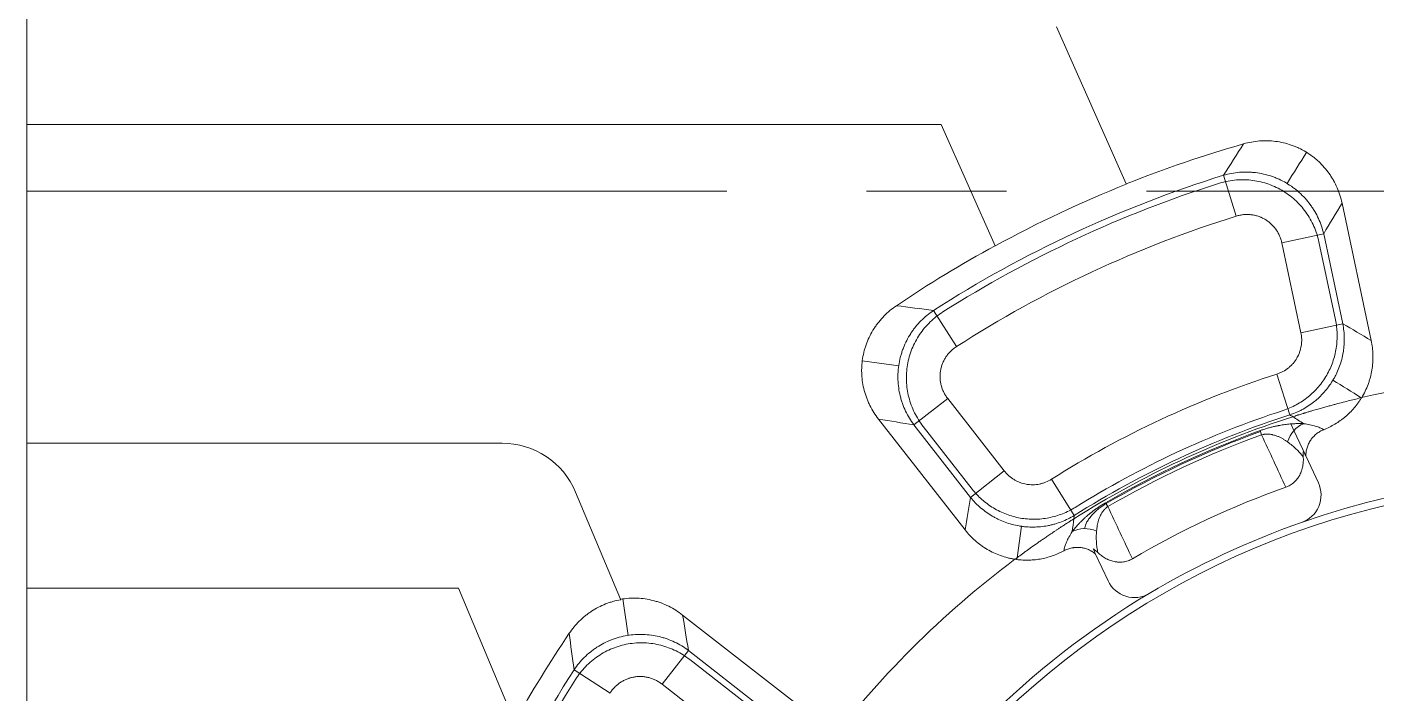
# Model space of a CAD drawing. Header units: millimetres. Extents: x 2234 to 3061, y 2092 to 2676.
# Drawn here: x 2431.7 to 2524.7, y 2358.4 to 2404.3 of the extents above; entities that cross this region are included whole.
import ezdxf

# ---------------------------------------------------------------- set-up
doc = ezdxf.new("R2010")
doc.units = ezdxf.units.MM
doc.linetypes.add('CENTER', pattern=[50.8, 31.75, -6.35, 6.35, -6.35])
for name, color, linetype, true_color in [('1', 7, 'Continuous', 0xffffff), ('20', 7, 'Continuous', 0xffffff), ('21', 7, 'Continuous', 0xffffff)]:
    doc.layers.add(name, color=color, linetype=linetype, true_color=true_color)

msp = doc.modelspace()

# ---------------------------------------------------------------- linework, layer by layer
at = {"layer": '1', "color": 1, "linetype": 'CENTER', "lineweight": 18, "ltscale": 1.52}
msp.add_line((2431.695, 2393.007), (2841.695, 2393.007), dxfattribs=at)
at = {"layer": '20', "color": 7, "linetype": 'Continuous', "lineweight": 18}
for p, q in [((2431.695, 2397.6), (2431.695, 2407.6)), ((2502.701, 2404.334), (2507.513, 2393.505)), ((2494.75, 2397.6), (2431.695, 2397.6)), ((2431.695, 2397.6), (2431.695, 2375.623)), ((2498.463, 2389.246), (2494.75, 2397.6)), ((2514.224, 2394.107), (2515.102, 2391.286)), ((2522.396, 2392.191), (2524.411, 2382.709)), ((2521.132, 2390.062), (2518.242, 2389.447)), ((2519.56, 2383.247), (2518.242, 2389.447)), ((2520.801, 2389.515), (2521.943, 2384.143)), ((2521.132, 2390.062), (2522.45, 2383.861)), ((2494.214, 2384.776), (2495.811, 2382.29)), ((2522.45, 2383.861), (2519.56, 2383.247)), ((2489.307, 2381.306), (2491.82, 2380.963)), ((2517.903, 2380.39), (2518.805, 2377.577)), ((2495.201, 2378.703), (2492.873, 2376.884)), ((2495.201, 2378.703), (2499.104, 2373.708)), ((2496.397, 2369.646), (2490.429, 2377.285)), ((2496.775, 2371.889), (2492.873, 2376.884)), ((2496.888, 2372.455), (2493.504, 2376.786)), ((2431.695, 2365.623), (2431.695, 2375.623)), ((2431.695, 2375.623), (2464.461, 2375.623)), ((2499.104, 2373.708), (2496.775, 2371.889)), ((2502.357, 2373.141), (2503.933, 2370.642)), ((2469.534, 2372.25), (2472.634, 2364.855)), ((2499.983, 2367.722), (2500.285, 2369.892)), ((2461.469, 2365.623), (2431.695, 2365.623)), ((2431.695, 2365.623), (2431.695, 2276.09)), ((2465.329, 2356.415), (2461.469, 2365.623)), ((2476.918, 2363.773), (2484.556, 2357.805)), ((2477.318, 2361.33), (2475.499, 2359.002)), ((2477.318, 2361.33), (2482.314, 2357.427)), ((2477.416, 2360.698), (2481.747, 2357.315)), ((2469.426, 2359.988), (2471.912, 2358.392)), ((2480.495, 2355.099), (2475.499, 2359.002))]:
    msp.add_line(p, q, dxfattribs=at)
for centre, radius, start, end in [((2538.695, 2315.507), 84, 105.9523, 111.79054), ((2538.695, 2315.507), 82.321, 107.29364, 122.70636), ((2538.695, 2315.507), 81.884, 107.64444, 122.35842), ((2538.695, 2315.507), 83.982, 111.79008, 118.61808), ((2538.695, 2315.507), 79.367, 107.29364, 122.70636), ((2538.695, 2315.507), 84, 118.6171, 124.0477), ((2538.695, 2315.507), 68.133, 107.76831, 122.23169), ((2538.695, 2315.507), 65, 10.77582, 103.29126), ((2538.695, 2315.507), 65, 107.63679, 122.36321), ((2538.695, 2315.507), 65.179, 107.76831, 122.23169), ((2538.695, 2315.507), 65.616, 108.07409, 121.92265), ((2464.461, 2370.123), 5.5, 22.74483, 90), ((2538.695, 2315.507), 65, 126.70874, 143.29126), ((2538.695, 2315.507), 83.982, 145.96608, 150.86635), ((2538.695, 2315.507), 82.321, 147.29364, 162.70636), ((2538.695, 2315.507), 81.884, 147.64158, 162.35556)]:
    msp.add_arc(centre, radius, start, end, dxfattribs=at)
for points in [[(2514.224, 2394.107), (2514.685, 2394.836), (2515.146, 2395.558), (2515.609, 2396.272)], [(2518.607, 2393.537), (2519.055, 2394.26), (2519.504, 2394.976), (2519.955, 2395.686)], [(2507.52, 2393.489), (2507.518, 2393.494), (2507.516, 2393.5), (2507.513, 2393.505)], [(2522.396, 2392.191), (2521.973, 2391.488), (2521.552, 2390.778), (2521.132, 2390.062)], [(2498.463, 2389.246), (2498.466, 2389.24), (2498.468, 2389.235), (2498.47, 2389.23)], [(2491.665, 2385.107), (2492.51, 2385.002), (2493.359, 2384.892), (2494.214, 2384.776)], [(2522.45, 2383.861), (2523.103, 2383.482), (2523.756, 2383.099), (2524.411, 2382.709)], [(2521.774, 2379.972), (2522.421, 2379.573), (2523.068, 2379.169), (2523.717, 2378.758)], [(2519.001, 2377.452), (2518.936, 2377.494), (2518.87, 2377.535), (2518.805, 2377.577)], [(2492.873, 2376.884), (2492.054, 2377.023), (2491.24, 2377.157), (2490.429, 2377.285)], [(2496.397, 2369.646), (2496.52, 2370.398), (2496.646, 2371.146), (2496.775, 2371.889)], [(2503.902, 2370.411), (2503.912, 2370.488), (2503.922, 2370.565), (2503.933, 2370.642)], [(2472.634, 2364.855), (2472.637, 2364.847), (2472.641, 2364.839), (2472.644, 2364.831)], [(2473.15, 2362.369), (2473.029, 2363.211), (2472.913, 2364.048), (2472.802, 2364.882)], [(2476.918, 2363.773), (2477.046, 2362.963), (2477.179, 2362.148), (2477.318, 2361.33)], [(2469.426, 2359.988), (2469.311, 2360.834), (2469.202, 2361.675), (2469.099, 2362.511)]]:
    msp.add_open_spline(points, degree=3, dxfattribs=at)
for points, knots in [([(2522.396, 2392.191), (2522.357, 2392.374), (2522.309, 2392.553), (2522.197, 2392.905), (2522.132, 2393.078), (2521.985, 2393.416), (2521.903, 2393.582), (2521.789, 2393.785), (2521.766, 2393.825), (2521.718, 2393.906), (2521.693, 2393.946), (2521.619, 2394.064), (2521.567, 2394.141), (2521.407, 2394.368), (2521.179, 2394.659), (2520.923, 2394.924), (2520.72, 2395.114), (2520.65, 2395.175), (2520.543, 2395.265), (2520.507, 2395.295), (2520.434, 2395.353), (2520.397, 2395.382), (2520.211, 2395.522), (2519.904, 2395.729), (2519.579, 2395.902), (2519.328, 2396.02), (2519.243, 2396.057), (2519.114, 2396.109), (2519.07, 2396.126), (2518.983, 2396.159), (2518.939, 2396.175), (2518.718, 2396.251), (2518.54, 2396.303), (2518.18, 2396.387), (2517.817, 2396.452), (2517.448, 2396.48), (2517.214, 2396.486), (2517.168, 2396.486), (2517.074, 2396.486), (2516.934, 2396.484), (2516.795, 2396.477), (2516.518, 2396.455), (2516.151, 2396.408), (2515.789, 2396.324), (2515.609, 2396.272)], [0, 0, 0, 0, 0.0625, 0.0625, 0.125, 0.125, 0.1875, 0.1875, 0.203125, 0.203125, 0.21875, 0.21875, 0.25, 0.25, 0.3125, 0.375, 0.375, 0.40625, 0.40625, 0.421875, 0.421875, 0.4375, 0.4375, 0.5, 0.5625, 0.5625, 0.59375, 0.59375, 0.609375, 0.609375, 0.625, 0.625, 0.6875, 0.6875, 0.75, 0.8125, 0.8125, 0.828125, 0.828125, 0.84375, 0.875, 0.875, 0.9375, 1, 1, 1, 1]), ([(2514.224, 2394.107), (2514.404, 2394.16), (2514.585, 2394.203), (2514.951, 2394.27), (2515.135, 2394.294), (2515.505, 2394.324), (2515.691, 2394.33), (2515.925, 2394.325), (2515.972, 2394.324), (2516.066, 2394.319), (2516.113, 2394.316), (2516.254, 2394.306), (2516.347, 2394.297), (2516.625, 2394.263), (2516.991, 2394.199), (2517.35, 2394.098), (2517.616, 2394.008), (2517.704, 2393.975), (2517.835, 2393.923), (2517.879, 2393.905), (2517.965, 2393.869), (2518.008, 2393.85), (2518.222, 2393.752), (2518.553, 2393.58), (2518.864, 2393.376), (2519.091, 2393.211), (2519.202, 2393.125), (2519.31, 2393.035), (2519.382, 2392.974), (2519.417, 2392.943), (2519.592, 2392.785), (2519.724, 2392.653), (2519.974, 2392.377), (2520.092, 2392.233), (2520.258, 2392.008), (2520.338, 2391.893), (2520.414, 2391.775), (2520.463, 2391.695), (2520.488, 2391.655), (2520.607, 2391.453), (2520.694, 2391.287), (2520.849, 2390.949), (2520.918, 2390.776), (2521.038, 2390.424), (2521.09, 2390.244), (2521.132, 2390.062)], [0, 0, 0, 0, 0.0625, 0.0625, 0.125, 0.125, 0.1875, 0.1875, 0.203125, 0.203125, 0.21875, 0.21875, 0.25, 0.25, 0.3125, 0.375, 0.375, 0.40625, 0.40625, 0.421875, 0.421875, 0.4375, 0.4375, 0.5, 0.5625, 0.5625, 0.59375, 0.609375, 0.609375, 0.625, 0.625, 0.6875, 0.6875, 0.75, 0.75, 0.78125, 0.796875, 0.796875, 0.8125, 0.8125, 0.875, 0.875, 0.9375, 0.9375, 1, 1, 1, 1]), ([(2513.875, 2393.539), (2514.235, 2393.653), (2514.599, 2393.728), (2515.156, 2393.787), (2515.344, 2393.797), (2515.724, 2393.797), (2515.914, 2393.788), (2516.477, 2393.729), (2516.844, 2393.652), (2517.383, 2393.477), (2517.562, 2393.408), (2517.908, 2393.254), (2518.243, 2393.082), (2518.557, 2392.876), (2518.861, 2392.654), (2519.009, 2392.533), (2519.43, 2392.149), (2519.679, 2391.868), (2520.118, 2391.255), (2520.307, 2390.921), (2520.608, 2390.236), (2520.722, 2389.882), (2520.801, 2389.515)], [0, 0, 0, 0, 0.124032, 0.124032, 0.186721, 0.186721, 0.24941, 0.24941, 0.374789, 0.374789, 0.437478, 0.437478, 0.500167, 0.562856, 0.562856, 0.625546, 0.625546, 0.750924, 0.750924, 0.876302, 0.876302, 1, 1, 1, 1]), ([(2518.242, 2389.447), (2518.224, 2389.532), (2518.18, 2389.697), (2518.12, 2389.857), (2518.051, 2390.013), (2518.013, 2390.09), (2517.949, 2390.202), (2517.927, 2390.239), (2517.881, 2390.311), (2517.857, 2390.347), (2517.783, 2390.451), (2517.677, 2390.584), (2517.557, 2390.706), (2517.462, 2390.793), (2517.429, 2390.821), (2517.363, 2390.876), (2517.329, 2390.902), (2517.226, 2390.978), (2517.084, 2391.071), (2516.914, 2391.159), (2516.815, 2391.202), (2516.776, 2391.219), (2516.756, 2391.227), (2516.695, 2391.25), (2516.655, 2391.265), (2516.533, 2391.305), (2516.369, 2391.349), (2516.201, 2391.377), (2516.073, 2391.39), (2516.031, 2391.394), (2515.945, 2391.399), (2515.902, 2391.4), (2515.773, 2391.401), (2515.688, 2391.396), (2515.518, 2391.38), (2515.35, 2391.354), (2515.184, 2391.312), (2515.102, 2391.286)], [0, 0, 0, 0, 0.0625, 0.125, 0.125, 0.1875, 0.1875, 0.21875, 0.21875, 0.25, 0.25, 0.3125, 0.375, 0.375, 0.40625, 0.40625, 0.4375, 0.4375, 0.5, 0.5625, 0.578125, 0.578125, 0.59375, 0.59375, 0.625, 0.625, 0.6875, 0.75, 0.75, 0.78125, 0.78125, 0.8125, 0.8125, 0.875, 0.875, 0.9375, 1, 1, 1, 1]), ([(2491.665, 2385.107), (2491.51, 2385.003), (2491.213, 2384.779), (2490.942, 2384.53), (2490.683, 2384.266), (2490.56, 2384.128), (2490.415, 2383.946), (2490.386, 2383.91), (2490.33, 2383.835), (2490.302, 2383.798), (2490.221, 2383.684), (2490.168, 2383.607), (2490.018, 2383.374), (2489.834, 2383.053), (2489.684, 2382.716), (2489.585, 2382.457), (2489.554, 2382.369), (2489.511, 2382.236), (2489.497, 2382.191), (2489.47, 2382.102), (2489.458, 2382.057), (2489.398, 2381.832), (2489.359, 2381.651), (2489.302, 2381.287), (2489.282, 2381.103), (2489.268, 2380.826), (2489.265, 2380.734), (2489.265, 2380.594), (2489.266, 2380.548), (2489.268, 2380.455), (2489.27, 2380.408), (2489.282, 2380.175), (2489.301, 2379.99), (2489.358, 2379.625), (2489.434, 2379.264), (2489.547, 2378.911), (2489.629, 2378.693), (2489.646, 2378.649), (2489.681, 2378.562), (2489.736, 2378.434), (2489.795, 2378.307), (2489.919, 2378.059), (2490.1, 2377.736), (2490.314, 2377.432), (2490.429, 2377.285)], [0, 0, 0, 0, 0.0625, 0.125, 0.125, 0.1875, 0.1875, 0.203125, 0.203125, 0.21875, 0.21875, 0.25, 0.25, 0.3125, 0.375, 0.375, 0.40625, 0.40625, 0.421875, 0.421875, 0.4375, 0.4375, 0.5, 0.5, 0.5625, 0.5625, 0.59375, 0.59375, 0.609375, 0.609375, 0.625, 0.625, 0.6875, 0.6875, 0.75, 0.8125, 0.8125, 0.828125, 0.828125, 0.84375, 0.875, 0.875, 0.9375, 1, 1, 1, 1]), ([(2492.873, 2376.884), (2492.76, 2377.034), (2492.655, 2377.189), (2492.463, 2377.507), (2492.376, 2377.67), (2492.217, 2378.006), (2492.145, 2378.178), (2492.067, 2378.399), (2492.052, 2378.443), (2492.023, 2378.533), (2492.009, 2378.578), (2491.969, 2378.713), (2491.944, 2378.803), (2491.878, 2379.075), (2491.809, 2379.44), (2491.776, 2379.811), (2491.766, 2380.092), (2491.765, 2380.186), (2491.768, 2380.327), (2491.769, 2380.374), (2491.773, 2380.468), (2491.775, 2380.515), (2491.791, 2380.749), (2491.835, 2381.12), (2491.915, 2381.483), (2491.99, 2381.753), (2492.031, 2381.888), (2492.077, 2382.021), (2492.109, 2382.11), (2492.126, 2382.154), (2492.211, 2382.373), (2492.288, 2382.543), (2492.458, 2382.875), (2492.551, 2383.036), (2492.703, 2383.27), (2492.782, 2383.386), (2492.865, 2383.499), (2492.922, 2383.573), (2492.951, 2383.61), (2493.099, 2383.794), (2493.223, 2383.933), (2493.485, 2384.198), (2493.622, 2384.324), (2493.908, 2384.561), (2494.058, 2384.672), (2494.214, 2384.776)], [0, 0, 0, 0, 0.0625, 0.0625, 0.125, 0.125, 0.1875, 0.1875, 0.203125, 0.203125, 0.21875, 0.21875, 0.25, 0.25, 0.3125, 0.375, 0.375, 0.40625, 0.40625, 0.421875, 0.421875, 0.4375, 0.4375, 0.5, 0.5625, 0.5625, 0.59375, 0.609375, 0.609375, 0.625, 0.625, 0.6875, 0.6875, 0.75, 0.75, 0.78125, 0.796875, 0.796875, 0.8125, 0.8125, 0.875, 0.875, 0.9375, 0.9375, 1, 1, 1, 1]), ([(2493.504, 2376.786), (2493.274, 2377.083), (2493.076, 2377.398), (2492.828, 2377.898), (2492.753, 2378.071), (2492.621, 2378.427), (2492.564, 2378.609), (2492.423, 2379.157), (2492.368, 2379.528), (2492.344, 2380.095), (2492.347, 2380.286), (2492.371, 2380.664), (2492.416, 2381.037), (2492.499, 2381.404), (2492.603, 2381.766), (2492.664, 2381.947), (2492.878, 2382.475), (2493.055, 2382.806), (2493.477, 2383.431), (2493.724, 2383.725), (2494.262, 2384.244), (2494.553, 2384.474), (2494.87, 2384.676)], [0, 0, 0, 0, 0.123751, 0.123751, 0.186468, 0.186468, 0.249186, 0.249186, 0.374621, 0.374621, 0.437339, 0.437339, 0.500056, 0.562774, 0.562774, 0.625491, 0.625491, 0.750926, 0.750926, 0.876361, 0.876361, 1, 1, 1, 1]), ([(2521.943, 2384.143), (2522.011, 2383.821), (2522.049, 2383.497), (2522.068, 2382.844), (2522.048, 2382.511), (2521.947, 2381.854), (2521.867, 2381.535), (2521.649, 2380.913), (2521.51, 2380.608), (2521.179, 2380.034), (2520.989, 2379.766), (2520.56, 2379.264), (2520.319, 2379.03), (2519.805, 2378.615), (2519.531, 2378.433), (2518.954, 2378.119), (2518.65, 2377.988), (2518.338, 2377.885)], [0, 0, 0, 0, 0.123861, 0.123861, 0.249292, 0.249292, 0.374722, 0.374722, 0.500153, 0.500153, 0.625583, 0.625583, 0.751014, 0.751014, 0.876445, 0.876445, 1, 1, 1, 1]), ([(2522.45, 2383.861), (2522.482, 2383.698), (2522.507, 2383.534), (2522.541, 2383.207), (2522.561, 2382.879), (2522.551, 2382.55), (2522.532, 2382.303), (2522.524, 2382.22), (2522.509, 2382.097), (2522.504, 2382.055), (2522.492, 2381.973), (2522.486, 2381.932), (2522.451, 2381.727), (2522.382, 2381.404), (2522.236, 2380.933), (2522.111, 2380.627), (2522.024, 2380.439), (2522.006, 2380.401), (2521.969, 2380.327), (2521.95, 2380.289), (2521.892, 2380.179), (2521.852, 2380.106), (2521.728, 2379.891), (2521.55, 2379.613), (2521.348, 2379.353), (2521.134, 2379.102), (2521.021, 2378.981), (2520.872, 2378.835), (2520.842, 2378.806), (2520.782, 2378.749), (2520.69, 2378.665), (2520.596, 2378.584), (2520.404, 2378.428), (2520.14, 2378.231), (2519.86, 2378.058), (2519.643, 2377.938), (2519.57, 2377.9), (2519.458, 2377.844), (2519.42, 2377.826), (2519.345, 2377.791), (2519.307, 2377.774), (2519.117, 2377.69), (2518.962, 2377.63), (2518.805, 2377.577)], [0, 0, 0, 0, 0.0625, 0.0625, 0.125, 0.1875, 0.1875, 0.21875, 0.21875, 0.234375, 0.234375, 0.25, 0.25, 0.3125, 0.375, 0.4375, 0.4375, 0.453125, 0.453125, 0.46875, 0.46875, 0.5, 0.5, 0.5625, 0.625, 0.625, 0.6875, 0.6875, 0.703125, 0.703125, 0.71875, 0.75, 0.75, 0.8125, 0.875, 0.875, 0.90625, 0.90625, 0.921875, 0.921875, 0.9375, 0.9375, 1, 1, 1, 1]), ([(2517.903, 2380.39), (2517.976, 2380.414), (2518.047, 2380.44), (2518.152, 2380.485), (2518.187, 2380.5), (2518.255, 2380.533), (2518.289, 2380.55), (2518.455, 2380.639), (2518.581, 2380.722), (2518.728, 2380.84), (2518.757, 2380.864), (2518.814, 2380.914), (2518.841, 2380.94), (2518.924, 2381.019), (2518.976, 2381.074), (2519.123, 2381.245), (2519.21, 2381.367), (2519.305, 2381.531), (2519.323, 2381.564), (2519.349, 2381.614), (2519.358, 2381.631), (2519.374, 2381.666), (2519.383, 2381.683), (2519.422, 2381.769), (2519.45, 2381.839), (2519.525, 2382.051), (2519.562, 2382.197), (2519.591, 2382.384), (2519.596, 2382.422), (2519.604, 2382.497), (2519.608, 2382.535), (2519.615, 2382.648), (2519.616, 2382.723), (2519.609, 2382.948), (2519.592, 2383.098), (2519.56, 2383.247)], [0, 0, 0, 0, 0.0625, 0.0625, 0.09375, 0.09375, 0.125, 0.125, 0.25, 0.25, 0.28125, 0.28125, 0.3125, 0.3125, 0.375, 0.375, 0.5, 0.5, 0.53125, 0.53125, 0.546875, 0.546875, 0.5625, 0.5625, 0.625, 0.625, 0.75, 0.75, 0.78125, 0.78125, 0.8125, 0.8125, 0.875, 0.875, 1, 1, 1, 1]), ([(2495.811, 2382.29), (2495.738, 2382.244), (2495.599, 2382.144), (2495.471, 2382.031), (2495.349, 2381.912), (2495.291, 2381.849), (2495.208, 2381.75), (2495.182, 2381.716), (2495.13, 2381.647), (2495.106, 2381.612), (2495.035, 2381.506), (2494.947, 2381.36), (2494.876, 2381.205), (2494.828, 2381.085), (2494.813, 2381.045), (2494.785, 2380.963), (2494.773, 2380.922), (2494.738, 2380.799), (2494.701, 2380.633), (2494.679, 2380.443), (2494.673, 2380.335), (2494.672, 2380.292), (2494.671, 2380.271), (2494.671, 2380.206), (2494.672, 2380.163), (2494.677, 2380.035), (2494.694, 2379.866), (2494.728, 2379.699), (2494.76, 2379.575), (2494.772, 2379.534), (2494.797, 2379.452), (2494.811, 2379.411), (2494.857, 2379.29), (2494.925, 2379.134), (2495.049, 2378.911), (2495.148, 2378.771), (2495.201, 2378.703)], [0, 0, 0, 0, 0.0625, 0.125, 0.125, 0.1875, 0.1875, 0.21875, 0.21875, 0.25, 0.25, 0.3125, 0.375, 0.375, 0.40625, 0.40625, 0.4375, 0.4375, 0.5, 0.5625, 0.578125, 0.578125, 0.59375, 0.59375, 0.625, 0.625, 0.6875, 0.75, 0.75, 0.78125, 0.78125, 0.8125, 0.8125, 0.875, 0.9375, 1, 1, 1, 1]), ([(2523.752, 2378.766), (2523.84, 2378.912), (2524.003, 2379.211), (2524.136, 2379.523), (2524.224, 2379.762), (2524.266, 2379.883), (2524.304, 2380.006), (2524.328, 2380.088), (2524.339, 2380.13), (2524.394, 2380.337), (2524.43, 2380.504), (2524.486, 2380.84), (2524.526, 2381.177), (2524.534, 2381.517), (2524.528, 2381.773), (2524.524, 2381.859), (2524.513, 2382.03), (2524.505, 2382.116), (2524.475, 2382.372), (2524.447, 2382.541), (2524.411, 2382.709)], [0, 0, 0, 0, 0.125, 0.25, 0.25, 0.3125, 0.34375, 0.34375, 0.375, 0.375, 0.5, 0.5, 0.625, 0.75, 0.75, 0.8125, 0.8125, 0.875, 0.875, 1, 1, 1, 1]), ([(2519.001, 2377.452), (2519.053, 2377.468), (2519.104, 2377.484), (2519.204, 2377.516), (2519.253, 2377.532), (2519.314, 2377.551), (2519.326, 2377.554), (2519.351, 2377.562), (2519.363, 2377.566), (2519.398, 2377.577), (2519.422, 2377.584), (2519.491, 2377.606), (2519.536, 2377.62), (2519.624, 2377.646), (2519.667, 2377.66), (2519.729, 2377.679), (2519.75, 2377.685), (2519.791, 2377.697), (2519.811, 2377.704), (2519.911, 2377.734), (2519.986, 2377.757), (2520.131, 2377.8), (2520.2, 2377.82), (2520.333, 2377.86), (2520.397, 2377.879), (2520.523, 2377.915), (2520.583, 2377.933), (2520.702, 2377.967), (2520.76, 2377.984), (2520.929, 2378.032), (2521.036, 2378.062), (2521.241, 2378.12), (2521.34, 2378.148), (2521.531, 2378.2), (2521.624, 2378.225), (2521.804, 2378.274), (2521.891, 2378.298), (2522.147, 2378.366), (2522.31, 2378.408), (2522.624, 2378.489), (2522.775, 2378.528), (2523.068, 2378.601), (2523.21, 2378.636), (2523.486, 2378.703), (2523.621, 2378.735), (2523.752, 2378.766)], [0, 0, 0, 0, 0.015625, 0.015625, 0.03125, 0.03125, 0.035156, 0.035156, 0.039062, 0.039062, 0.046875, 0.046875, 0.0625, 0.0625, 0.078125, 0.078125, 0.085937, 0.085937, 0.09375, 0.09375, 0.125, 0.125, 0.15625, 0.15625, 0.1875, 0.1875, 0.21875, 0.21875, 0.25, 0.25, 0.3125, 0.3125, 0.375, 0.375, 0.4375, 0.4375, 0.5, 0.5, 0.625, 0.625, 0.75, 0.75, 0.875, 0.875, 1, 1, 1, 1]), ([(2499.104, 2373.708), (2499.15, 2373.648), (2499.2, 2373.59), (2499.278, 2373.507), (2499.305, 2373.48), (2499.359, 2373.427), (2499.387, 2373.401), (2499.528, 2373.276), (2499.649, 2373.187), (2499.81, 2373.089), (2499.843, 2373.071), (2499.91, 2373.035), (2499.943, 2373.017), (2500.046, 2372.968), (2500.116, 2372.938), (2500.327, 2372.859), (2500.472, 2372.82), (2500.658, 2372.787), (2500.696, 2372.782), (2500.752, 2372.774), (2500.771, 2372.772), (2500.809, 2372.768), (2500.828, 2372.767), (2500.922, 2372.759), (2500.998, 2372.757), (2501.223, 2372.76), (2501.372, 2372.776), (2501.558, 2372.813), (2501.595, 2372.822), (2501.669, 2372.84), (2501.705, 2372.85), (2501.814, 2372.883), (2501.885, 2372.907), (2502.094, 2372.991), (2502.228, 2373.06), (2502.357, 2373.141)], [0, 0, 0, 0, 0.0625, 0.0625, 0.09375, 0.09375, 0.125, 0.125, 0.25, 0.25, 0.28125, 0.28125, 0.3125, 0.3125, 0.375, 0.375, 0.5, 0.5, 0.53125, 0.53125, 0.546875, 0.546875, 0.5625, 0.5625, 0.625, 0.625, 0.75, 0.75, 0.78125, 0.78125, 0.8125, 0.8125, 0.875, 0.875, 1, 1, 1, 1]), ([(2503.933, 2370.642), (2503.791, 2370.555), (2503.646, 2370.476), (2503.35, 2370.33), (2503.049, 2370.198), (2502.737, 2370.094), (2502.499, 2370.026), (2502.419, 2370.005), (2502.297, 2369.976), (2502.257, 2369.967), (2502.175, 2369.949), (2502.135, 2369.941), (2501.931, 2369.902), (2501.604, 2369.856), (2501.111, 2369.829), (2500.781, 2369.841), (2500.574, 2369.858), (2500.533, 2369.862), (2500.45, 2369.871), (2500.408, 2369.876), (2500.284, 2369.892), (2500.202, 2369.904), (2499.958, 2369.947), (2499.636, 2370.018), (2499.322, 2370.117), (2499.012, 2370.231), (2498.859, 2370.295), (2498.671, 2370.384), (2498.633, 2370.402), (2498.559, 2370.439), (2498.448, 2370.496), (2498.34, 2370.557), (2498.127, 2370.683), (2497.851, 2370.862), (2497.592, 2371.066), (2497.404, 2371.228), (2497.343, 2371.283), (2497.252, 2371.369), (2497.223, 2371.397), (2497.163, 2371.456), (2497.134, 2371.486), (2496.99, 2371.635), (2496.88, 2371.759), (2496.775, 2371.889)], [0, 0, 0, 0, 0.0625, 0.0625, 0.125, 0.1875, 0.1875, 0.21875, 0.21875, 0.234375, 0.234375, 0.25, 0.25, 0.3125, 0.375, 0.4375, 0.4375, 0.453125, 0.453125, 0.46875, 0.46875, 0.5, 0.5, 0.5625, 0.625, 0.625, 0.6875, 0.6875, 0.703125, 0.703125, 0.71875, 0.75, 0.75, 0.8125, 0.875, 0.875, 0.90625, 0.90625, 0.921875, 0.921875, 0.9375, 0.9375, 1, 1, 1, 1]), ([(2503.999, 2371.2), (2503.719, 2371.026), (2503.427, 2370.879), (2502.819, 2370.638), (2502.499, 2370.544), (2501.847, 2370.416), (2501.519, 2370.382), (2500.861, 2370.375), (2500.527, 2370.402), (2499.875, 2370.518), (2499.557, 2370.605), (2498.94, 2370.837), (2498.637, 2370.984), (2498.072, 2371.326), (2497.807, 2371.522), (2497.317, 2371.957), (2497.09, 2372.197), (2496.888, 2372.455)], [0, 0, 0, 0, 0.124028, 0.124028, 0.249464, 0.249464, 0.3749, 0.3749, 0.500336, 0.500336, 0.625772, 0.625772, 0.751208, 0.751208, 0.876644, 0.876644, 1, 1, 1, 1]), ([(2499.842, 2367.617), (2499.95, 2367.697), (2500.061, 2367.78), (2500.29, 2367.948), (2500.408, 2368.035), (2500.592, 2368.168), (2500.654, 2368.213), (2500.782, 2368.305), (2500.846, 2368.351), (2501.045, 2368.493), (2501.183, 2368.591), (2501.401, 2368.744), (2501.476, 2368.796), (2501.63, 2368.903), (2501.709, 2368.958), (2501.873, 2369.071), (2501.958, 2369.13), (2502.091, 2369.22), (2502.136, 2369.251), (2502.228, 2369.314), (2502.275, 2369.346), (2502.372, 2369.411), (2502.422, 2369.444), (2502.524, 2369.513), (2502.576, 2369.548), (2502.684, 2369.62), (2502.74, 2369.658), (2502.828, 2369.715), (2502.858, 2369.735), (2502.918, 2369.775), (2502.949, 2369.795), (2503.044, 2369.858), (2503.109, 2369.901), (2503.213, 2369.968), (2503.249, 2369.992), (2503.321, 2370.039), (2503.358, 2370.063), (2503.435, 2370.112), (2503.474, 2370.137), (2503.534, 2370.176), (2503.555, 2370.189), (2503.596, 2370.216), (2503.617, 2370.23), (2503.681, 2370.27), (2503.724, 2370.298), (2503.812, 2370.354), (2503.857, 2370.382), (2503.902, 2370.411)], [0, 0, 0, 0, 0.125, 0.125, 0.25, 0.25, 0.3125, 0.3125, 0.375, 0.375, 0.5, 0.5, 0.5625, 0.5625, 0.625, 0.625, 0.6875, 0.6875, 0.71875, 0.71875, 0.75, 0.75, 0.78125, 0.78125, 0.8125, 0.8125, 0.84375, 0.84375, 0.859375, 0.859375, 0.875, 0.875, 0.90625, 0.90625, 0.921875, 0.921875, 0.9375, 0.9375, 0.953125, 0.953125, 0.960938, 0.960938, 0.96875, 0.96875, 0.984375, 0.984375, 1, 1, 1, 1]), ([(2496.397, 2369.646), (2496.503, 2369.51), (2496.726, 2369.251), (2497.092, 2368.897), (2497.358, 2368.684), (2497.565, 2368.534), (2497.636, 2368.485), (2497.743, 2368.414), (2497.78, 2368.391), (2497.853, 2368.345), (2497.889, 2368.323), (2498.074, 2368.214), (2498.375, 2368.055), (2498.688, 2367.926), (2499.008, 2367.811), (2499.172, 2367.761), (2499.38, 2367.708), (2499.421, 2367.698), (2499.505, 2367.679), (2499.631, 2367.652), (2499.757, 2367.63), (2499.842, 2367.617)], [0, 0, 0, 0, 0.125, 0.25, 0.375, 0.375, 0.4375, 0.4375, 0.46875, 0.46875, 0.5, 0.5, 0.625, 0.75, 0.75, 0.875, 0.875, 0.90625, 0.90625, 0.9375, 1, 1, 1, 1]), ([(2469.099, 2362.511), (2469.201, 2362.662), (2469.419, 2362.953), (2469.663, 2363.22), (2469.919, 2363.474), (2470.054, 2363.595), (2470.231, 2363.738), (2470.266, 2363.767), (2470.339, 2363.822), (2470.375, 2363.85), (2470.486, 2363.931), (2470.561, 2363.983), (2470.788, 2364.132), (2471.1, 2364.315), (2471.428, 2364.466), (2471.681, 2364.566), (2471.766, 2364.598), (2471.895, 2364.642), (2471.939, 2364.656), (2472.026, 2364.683), (2472.07, 2364.696), (2472.289, 2364.759), (2472.466, 2364.799), (2472.644, 2364.831)], [0, 0, 0, 0, 0.125, 0.25, 0.25, 0.375, 0.375, 0.40625, 0.40625, 0.4375, 0.4375, 0.5, 0.5, 0.625, 0.75, 0.75, 0.8125, 0.8125, 0.84375, 0.84375, 0.875, 0.875, 1, 1, 1, 1]), ([(2476.918, 2363.773), (2476.767, 2363.891), (2476.611, 2364), (2476.291, 2364.201), (2476.126, 2364.293), (2475.788, 2364.461), (2475.613, 2364.536), (2475.39, 2364.618), (2475.345, 2364.634), (2475.254, 2364.665), (2475.118, 2364.709), (2474.981, 2364.748), (2474.705, 2364.818), (2474.52, 2364.855), (2474.147, 2364.909), (2473.959, 2364.926), (2473.674, 2364.937), (2473.578, 2364.938), (2473.387, 2364.935), (2473.292, 2364.931), (2473.007, 2364.911), (2472.82, 2364.888), (2472.634, 2364.855)], [0, 0, 0, 0, 0.125, 0.125, 0.25, 0.25, 0.375, 0.375, 0.40625, 0.40625, 0.4375, 0.5, 0.5, 0.625, 0.625, 0.75, 0.75, 0.8125, 0.8125, 0.875, 0.875, 1, 1, 1, 1]), ([(2469.426, 2359.988), (2469.53, 2360.144), (2469.642, 2360.294), (2469.878, 2360.58), (2470.003, 2360.717), (2470.268, 2360.978), (2470.407, 2361.102), (2470.589, 2361.249), (2470.626, 2361.278), (2470.701, 2361.335), (2470.739, 2361.363), (2470.853, 2361.446), (2470.93, 2361.499), (2471.165, 2361.651), (2471.487, 2361.837), (2471.827, 2361.99), (2472.088, 2362.092), (2472.176, 2362.124), (2472.311, 2362.169), (2472.356, 2362.183), (2472.446, 2362.211), (2472.491, 2362.224), (2472.716, 2362.286), (2473.081, 2362.367), (2473.451, 2362.411), (2473.73, 2362.43), (2473.871, 2362.436), (2474.012, 2362.436), (2474.106, 2362.436), (2474.153, 2362.435), (2474.388, 2362.426), (2474.574, 2362.41), (2474.943, 2362.359), (2475.126, 2362.325), (2475.397, 2362.259), (2475.533, 2362.222), (2475.667, 2362.181), (2475.756, 2362.152), (2475.801, 2362.136), (2476.022, 2362.058), (2476.195, 2361.987), (2476.532, 2361.827), (2476.695, 2361.739), (2477.014, 2361.547), (2477.168, 2361.443), (2477.318, 2361.33)], [0, 0, 0, 0, 0.0625, 0.0625, 0.125, 0.125, 0.1875, 0.1875, 0.203125, 0.203125, 0.21875, 0.21875, 0.25, 0.25, 0.3125, 0.375, 0.375, 0.40625, 0.40625, 0.421875, 0.421875, 0.4375, 0.4375, 0.5, 0.5625, 0.5625, 0.59375, 0.609375, 0.609375, 0.625, 0.625, 0.6875, 0.6875, 0.75, 0.75, 0.78125, 0.796875, 0.796875, 0.8125, 0.8125, 0.875, 0.875, 0.9375, 0.9375, 1, 1, 1, 1]), ([(2469.526, 2359.333), (2469.728, 2359.649), (2469.958, 2359.94), (2470.346, 2360.342), (2470.484, 2360.471), (2470.774, 2360.715), (2470.926, 2360.83), (2471.395, 2361.147), (2471.726, 2361.324), (2472.252, 2361.537), (2472.432, 2361.599), (2472.796, 2361.703), (2473.163, 2361.786), (2473.537, 2361.831), (2473.913, 2361.856), (2474.104, 2361.858), (2474.672, 2361.835), (2475.044, 2361.78), (2475.774, 2361.592), (2476.134, 2361.458), (2476.805, 2361.126), (2477.12, 2360.929), (2477.416, 2360.698)], [0, 0, 0, 0, 0.123638, 0.123638, 0.186356, 0.186356, 0.249073, 0.249073, 0.374508, 0.374508, 0.437225, 0.437225, 0.499943, 0.56266, 0.56266, 0.625377, 0.625377, 0.750812, 0.750812, 0.876247, 0.876247, 1, 1, 1, 1]), ([(2475.499, 2359.002), (2475.431, 2359.055), (2475.291, 2359.153), (2475.143, 2359.236), (2474.99, 2359.312), (2474.911, 2359.346), (2474.79, 2359.392), (2474.749, 2359.406), (2474.668, 2359.431), (2474.627, 2359.443), (2474.503, 2359.475), (2474.419, 2359.492), (2474.251, 2359.517), (2474.166, 2359.525), (2474.037, 2359.531), (2473.994, 2359.532), (2473.908, 2359.531), (2473.865, 2359.529), (2473.737, 2359.521), (2473.568, 2359.501), (2473.381, 2359.459), (2473.278, 2359.429), (2473.237, 2359.416), (2473.217, 2359.409), (2473.156, 2359.389), (2473.115, 2359.374), (2472.996, 2359.326), (2472.842, 2359.255), (2472.696, 2359.167), (2472.589, 2359.096), (2472.554, 2359.071), (2472.485, 2359.02), (2472.451, 2358.993), (2472.352, 2358.911), (2472.227, 2358.795), (2472.058, 2358.603), (2471.959, 2358.464), (2471.912, 2358.392)], [0, 0, 0, 0, 0.0625, 0.125, 0.125, 0.1875, 0.1875, 0.21875, 0.21875, 0.25, 0.25, 0.3125, 0.3125, 0.375, 0.375, 0.40625, 0.40625, 0.4375, 0.4375, 0.5, 0.5625, 0.578125, 0.578125, 0.59375, 0.59375, 0.625, 0.625, 0.6875, 0.75, 0.75, 0.78125, 0.78125, 0.8125, 0.8125, 0.875, 0.9375, 1, 1, 1, 1])]:
    msp.add_open_spline(points, degree=3, knots=knots, dxfattribs=at)
at = {"layer": '21', "color": 7, "linetype": 'Continuous', "lineweight": 18}
for p, q in [((2516.744, 2376.489), (2516.85, 2376.196)), ((2518.869, 2376.954), (2519.083, 2376.496)), ((2519.901, 2374.741), (2519.083, 2376.496)), ((2520.764, 2372.89), (2519.901, 2374.741)), ((2506.09, 2371.521), (2506.247, 2371.252)), ((2499.957, 2367.6), (2499.974, 2367.715)), ((2505.4, 2367.979), (2506.263, 2366.128))]:
    msp.add_line(p, q, dxfattribs=at)
msp.add_circle((2538.695, 2315.507), 57.383, dxfattribs=at)
msp.add_circle((2538.695, 2315.507), 57.383, dxfattribs=at)
for centre, radius, start, end in [((2538.695, 2315.507), 65, 10.77582, 103.29126), ((2538.695, 2315.507), 65, 107.63679, 122.36321), ((2538.695, 2315.507), 64.813, 109.79667, 120.20333), ((2538.695, 2315.507), 64.739, 109.79667, 120.20333), ((2538.695, 2315.507), 64.501, 109.79667, 120.20333), ((2538.695, 2315.507), 57.886, 11.31161, 109.24985), ((2518.952, 2372.045), 2, 289.24985, 25), ((2538.695, 2315.507), 60.54, 109.46426, 120.53574), ((2538.695, 2315.507), 57.886, 109.24985, 120.75015), ((2538.695, 2315.507), 65, 126.70874, 143.29126), ((2538.695, 2315.507), 57.886, 120.75015, 149.24985), ((2508.076, 2366.973), 2, 205, 300.75015)]:
    msp.add_arc(centre, radius, start, end, dxfattribs=at)
for centre, major_axis, start_param, end_param in [((2520.335, 2375.088), (0.12, 1.996), 0.39736, 1.307664), ((2504.855, 2367.87), (-1.606, 1.192), 4.975521, 5.885825)]:
    msp.add_ellipse(centre, major_axis=major_axis, ratio=0.893672, start_param=start_param, end_param=end_param, dxfattribs=at)
for points, knots in [([(2519.001, 2377.452), (2519.053, 2377.468), (2519.104, 2377.484), (2519.204, 2377.516), (2519.253, 2377.532), (2519.314, 2377.551), (2519.326, 2377.554), (2519.351, 2377.562), (2519.363, 2377.566), (2519.398, 2377.577), (2519.422, 2377.584), (2519.491, 2377.606), (2519.536, 2377.62), (2519.624, 2377.646), (2519.667, 2377.66), (2519.729, 2377.679), (2519.75, 2377.685), (2519.791, 2377.697), (2519.811, 2377.704), (2519.911, 2377.734), (2519.986, 2377.757), (2520.131, 2377.8), (2520.2, 2377.82), (2520.333, 2377.86), (2520.397, 2377.879), (2520.523, 2377.915), (2520.583, 2377.933), (2520.702, 2377.967), (2520.76, 2377.984), (2520.929, 2378.032), (2521.036, 2378.062), (2521.241, 2378.12), (2521.34, 2378.148), (2521.531, 2378.2), (2521.624, 2378.225), (2521.804, 2378.274), (2521.891, 2378.298), (2522.147, 2378.366), (2522.31, 2378.408), (2522.624, 2378.489), (2522.775, 2378.528), (2523.068, 2378.601), (2523.21, 2378.636), (2523.486, 2378.703), (2523.621, 2378.735), (2523.752, 2378.766)], [0, 0, 0, 0, 0.015625, 0.015625, 0.03125, 0.03125, 0.035156, 0.035156, 0.039063, 0.039063, 0.046875, 0.046875, 0.0625, 0.0625, 0.078125, 0.078125, 0.085938, 0.085938, 0.09375, 0.09375, 0.125, 0.125, 0.15625, 0.15625, 0.1875, 0.1875, 0.21875, 0.21875, 0.25, 0.25, 0.3125, 0.3125, 0.375, 0.375, 0.4375, 0.4375, 0.5, 0.5, 0.625, 0.625, 0.75, 0.75, 0.875, 0.875, 1, 1, 1, 1]), ([(2521.136, 2376.558), (2521.271, 2376.612), (2521.535, 2376.73), (2521.788, 2376.868), (2522.037, 2377.017), (2522.159, 2377.097), (2522.308, 2377.203), (2522.338, 2377.224), (2522.396, 2377.268), (2522.484, 2377.334), (2522.568, 2377.403), (2522.735, 2377.543), (2522.948, 2377.738), (2523.243, 2378.055), (2523.423, 2378.283), (2523.552, 2378.461), (2523.594, 2378.521), (2523.675, 2378.643), (2523.714, 2378.704), (2523.752, 2378.766)], [0, 0, 0, 0, 0.125, 0.25, 0.25, 0.375, 0.375, 0.40625, 0.40625, 0.4375, 0.5, 0.5, 0.625, 0.75, 0.875, 0.875, 0.9375, 0.9375, 1, 1, 1, 1]), ([(2516.744, 2376.489), (2516.831, 2376.521), (2516.917, 2376.55), (2517.087, 2376.605), (2517.172, 2376.631), (2517.298, 2376.667), (2517.339, 2376.679), (2517.422, 2376.701), (2517.462, 2376.712), (2517.582, 2376.743), (2517.66, 2376.762), (2517.811, 2376.796), (2517.885, 2376.812), (2517.975, 2376.83), (2517.993, 2376.833), (2518.029, 2376.84), (2518.082, 2376.85), (2518.134, 2376.859), (2518.235, 2376.877), (2518.301, 2376.887), (2518.429, 2376.906), (2518.491, 2376.914), (2518.672, 2376.936), (2518.787, 2376.948), (2518.924, 2376.958), (2518.951, 2376.96), (2519.005, 2376.964), (2519.031, 2376.966), (2519.109, 2376.97), (2519.16, 2376.972), (2519.309, 2376.977), (2519.404, 2376.978), (2519.585, 2376.977), (2519.672, 2376.974), (2519.755, 2376.97)], [0, 0, 0, 0, 0.0625, 0.0625, 0.125, 0.125, 0.15625, 0.15625, 0.1875, 0.1875, 0.25, 0.25, 0.3125, 0.3125, 0.328125, 0.328125, 0.34375, 0.375, 0.375, 0.4375, 0.4375, 0.5, 0.5, 0.625, 0.625, 0.65625, 0.65625, 0.6875, 0.6875, 0.75, 0.75, 0.875, 0.875, 1, 1, 1, 1]), ([(2519.755, 2376.97), (2519.912, 2376.949), (2520.055, 2376.926), (2520.32, 2376.871), (2520.442, 2376.84), (2520.668, 2376.772), (2520.772, 2376.734), (2520.965, 2376.651), (2521.054, 2376.606), (2521.136, 2376.558)], [0, 0, 0, 0, 0.25, 0.25, 0.5, 0.5, 0.75, 0.75, 1, 1, 1, 1]), ([(2519.901, 2374.741), (2519.901, 2374.839), (2519.916, 2375.032), (2519.959, 2375.221), (2520.001, 2375.361), (2520.018, 2375.407), (2520.053, 2375.498), (2520.072, 2375.543), (2520.135, 2375.674), (2520.183, 2375.757), (2520.265, 2375.878), (2520.294, 2375.917), (2520.34, 2375.975), (2520.355, 2375.994), (2520.387, 2376.031), (2520.403, 2376.049), (2520.486, 2376.138), (2520.557, 2376.204), (2520.67, 2376.294), (2520.709, 2376.323), (2520.789, 2376.379), (2520.831, 2376.405), (2520.957, 2376.479), (2521.045, 2376.522), (2521.136, 2376.558)], [0, 0, 0, 0, 0.125, 0.25, 0.25, 0.3125, 0.3125, 0.375, 0.375, 0.5, 0.5, 0.5625, 0.5625, 0.59375, 0.59375, 0.625, 0.625, 0.75, 0.75, 0.8125, 0.8125, 0.875, 0.875, 1, 1, 1, 1]), ([(2518.644, 2375.71), (2518.594, 2375.746), (2518.543, 2375.781), (2518.437, 2375.849), (2518.383, 2375.882), (2518.271, 2375.947), (2518.212, 2375.978), (2518.121, 2376.024), (2518.09, 2376.039), (2518.026, 2376.068), (2517.994, 2376.082), (2517.894, 2376.123), (2517.824, 2376.148), (2517.713, 2376.182), (2517.674, 2376.193), (2517.614, 2376.208), (2517.594, 2376.213), (2517.552, 2376.221), (2517.531, 2376.226), (2517.465, 2376.237), (2517.42, 2376.244), (2517.348, 2376.25), (2517.324, 2376.252), (2517.273, 2376.254), (2517.247, 2376.255), (2517.207, 2376.255), (2517.193, 2376.254), (2517.165, 2376.253), (2517.15, 2376.252), (2517.106, 2376.249), (2517.076, 2376.246), (2517.029, 2376.239), (2517.013, 2376.237), (2516.981, 2376.231), (2516.965, 2376.227), (2516.916, 2376.216), (2516.883, 2376.207), (2516.85, 2376.196)], [0, 0, 0, 0, 0.125, 0.125, 0.25, 0.25, 0.375, 0.375, 0.4375, 0.4375, 0.5, 0.5, 0.625, 0.625, 0.6875, 0.6875, 0.71875, 0.71875, 0.75, 0.75, 0.8125, 0.8125, 0.84375, 0.84375, 0.875, 0.875, 0.890625, 0.890625, 0.90625, 0.90625, 0.9375, 0.9375, 0.953125, 0.953125, 0.96875, 0.96875, 1, 1, 1, 1]), ([(2519.723, 2374.693), (2519.649, 2374.784), (2519.572, 2374.874), (2519.41, 2375.05), (2519.325, 2375.137), (2519.147, 2375.306), (2519.054, 2375.39), (2518.857, 2375.552), (2518.753, 2375.632), (2518.644, 2375.71)], [0, 0, 0, 0, 0.25, 0.25, 0.5, 0.5, 0.75, 0.75, 1, 1, 1, 1]), ([(2519.723, 2374.693), (2519.727, 2374.639), (2519.729, 2374.584), (2519.73, 2374.475), (2519.729, 2374.421), (2519.721, 2374.258), (2519.708, 2374.151), (2519.678, 2373.991), (2519.667, 2373.938), (2519.646, 2373.858), (2519.638, 2373.832), (2519.623, 2373.78), (2519.614, 2373.754), (2519.57, 2373.625), (2519.528, 2373.526), (2519.464, 2373.406), (2519.451, 2373.382), (2519.423, 2373.335), (2519.409, 2373.312), (2519.365, 2373.243), (2519.333, 2373.198), (2519.234, 2373.07), (2519.161, 2372.99), (2519.059, 2372.899), (2519.038, 2372.882), (2518.996, 2372.847), (2518.974, 2372.83), (2518.908, 2372.782), (2518.863, 2372.752), (2518.724, 2372.67), (2518.626, 2372.623), (2518.522, 2372.587)], [0, 0, 0, 0, 0.0625, 0.0625, 0.125, 0.125, 0.25, 0.25, 0.3125, 0.3125, 0.34375, 0.34375, 0.375, 0.375, 0.5, 0.5, 0.53125, 0.53125, 0.5625, 0.5625, 0.625, 0.625, 0.75, 0.75, 0.78125, 0.78125, 0.8125, 0.8125, 0.875, 0.875, 1, 1, 1, 1]), ([(2503.786, 2369.524), (2503.837, 2369.59), (2503.891, 2369.658), (2504.006, 2369.798), (2504.068, 2369.87), (2504.167, 2369.981), (2504.219, 2370.037), (2504.274, 2370.095), (2504.311, 2370.133), (2504.33, 2370.153), (2504.426, 2370.251), (2504.508, 2370.332), (2504.642, 2370.456), (2504.688, 2370.499), (2504.785, 2370.584), (2504.835, 2370.628), (2504.914, 2370.695), (2504.954, 2370.728), (2504.996, 2370.762), (2505.024, 2370.785), (2505.038, 2370.797), (2505.11, 2370.854), (2505.169, 2370.901), (2505.293, 2370.995), (2505.357, 2371.042), (2505.458, 2371.114), (2505.492, 2371.139), (2505.562, 2371.187), (2505.598, 2371.212), (2505.707, 2371.285), (2505.781, 2371.333), (2505.933, 2371.428), (2506.01, 2371.475), (2506.09, 2371.521)], [0, 0, 0, 0, 0.125, 0.125, 0.25, 0.25, 0.3125, 0.34375, 0.34375, 0.375, 0.375, 0.5, 0.5, 0.5625, 0.5625, 0.625, 0.625, 0.65625, 0.671875, 0.671875, 0.6875, 0.6875, 0.75, 0.75, 0.8125, 0.8125, 0.84375, 0.84375, 0.875, 0.875, 0.9375, 0.9375, 1, 1, 1, 1]), ([(2506.127, 2371.457), (2506.02, 2371.394), (2505.918, 2371.328), (2505.73, 2371.195), (2505.644, 2371.129), (2505.415, 2370.94), (2505.299, 2370.828), (2505.105, 2370.621), (2505.029, 2370.527), (2504.901, 2370.351), (2504.849, 2370.269), (2504.724, 2370.04), (2504.679, 2369.909), (2504.658, 2369.774), (2504.655, 2369.754), (2504.654, 2369.735)], [0, 0, 0, 0, 0.074816, 0.074816, 0.153849, 0.153849, 0.311915, 0.311915, 0.469981, 0.469981, 0.628047, 0.628047, 0.944178, 0.944178, 1, 1, 1, 1]), ([(2505.466, 2369.566), (2505.471, 2369.626), (2505.477, 2369.688), (2505.492, 2369.812), (2505.502, 2369.875), (2505.525, 2370.003), (2505.538, 2370.068), (2505.562, 2370.167), (2505.57, 2370.201), (2505.589, 2370.268), (2505.599, 2370.302), (2505.632, 2370.405), (2505.657, 2370.474), (2505.703, 2370.582), (2505.719, 2370.618), (2505.746, 2370.674), (2505.756, 2370.692), (2505.776, 2370.73), (2505.786, 2370.749), (2505.82, 2370.807), (2505.844, 2370.845), (2505.885, 2370.905), (2505.899, 2370.925), (2505.93, 2370.965), (2505.946, 2370.985), (2505.973, 2371.016), (2505.982, 2371.026), (2506.001, 2371.047), (2506.011, 2371.058), (2506.041, 2371.089), (2506.063, 2371.111), (2506.098, 2371.142), (2506.11, 2371.152), (2506.135, 2371.173), (2506.148, 2371.184), (2506.189, 2371.214), (2506.217, 2371.233), (2506.247, 2371.252)], [0, 0, 0, 0, 0.125, 0.125, 0.25, 0.25, 0.375, 0.375, 0.4375, 0.4375, 0.5, 0.5, 0.625, 0.625, 0.6875, 0.6875, 0.71875, 0.71875, 0.75, 0.75, 0.8125, 0.8125, 0.84375, 0.84375, 0.875, 0.875, 0.890625, 0.890625, 0.90625, 0.90625, 0.9375, 0.9375, 0.953125, 0.953125, 0.96875, 0.96875, 1, 1, 1, 1]), ([(2499.842, 2367.617), (2499.95, 2367.697), (2500.061, 2367.78), (2500.29, 2367.948), (2500.408, 2368.035), (2500.592, 2368.168), (2500.654, 2368.213), (2500.782, 2368.305), (2500.846, 2368.351), (2501.045, 2368.493), (2501.183, 2368.591), (2501.401, 2368.744), (2501.476, 2368.796), (2501.63, 2368.903), (2501.709, 2368.958), (2501.873, 2369.071), (2501.958, 2369.13), (2502.091, 2369.22), (2502.136, 2369.251), (2502.228, 2369.314), (2502.275, 2369.346), (2502.372, 2369.411), (2502.422, 2369.444), (2502.524, 2369.513), (2502.576, 2369.548), (2502.684, 2369.62), (2502.74, 2369.658), (2502.828, 2369.715), (2502.858, 2369.735), (2502.918, 2369.775), (2502.949, 2369.795), (2503.044, 2369.858), (2503.109, 2369.901), (2503.213, 2369.968), (2503.249, 2369.992), (2503.321, 2370.039), (2503.358, 2370.063), (2503.435, 2370.112), (2503.474, 2370.137), (2503.534, 2370.176), (2503.555, 2370.189), (2503.596, 2370.216), (2503.617, 2370.23), (2503.681, 2370.27), (2503.724, 2370.298), (2503.812, 2370.354), (2503.857, 2370.382), (2503.902, 2370.411)], [0, 0, 0, 0, 0.125, 0.125, 0.25, 0.25, 0.3125, 0.3125, 0.375, 0.375, 0.5, 0.5, 0.5625, 0.5625, 0.625, 0.625, 0.6875, 0.6875, 0.71875, 0.71875, 0.75, 0.75, 0.78125, 0.78125, 0.8125, 0.8125, 0.84375, 0.84375, 0.859375, 0.859375, 0.875, 0.875, 0.90625, 0.90625, 0.921875, 0.921875, 0.9375, 0.9375, 0.953125, 0.953125, 0.960938, 0.960938, 0.96875, 0.96875, 0.984375, 0.984375, 1, 1, 1, 1]), ([(2503.214, 2368.201), (2503.23, 2368.295), (2503.253, 2368.392), (2503.314, 2368.593), (2503.352, 2368.697), (2503.444, 2368.914), (2503.499, 2369.027), (2503.627, 2369.265), (2503.701, 2369.39), (2503.786, 2369.524)], [0, 0, 0, 0, 0.25, 0.25, 0.5, 0.5, 0.75, 0.75, 1, 1, 1, 1]), ([(2505.466, 2369.566), (2505.455, 2369.431), (2505.45, 2369.3), (2505.448, 2369.045), (2505.452, 2368.92), (2505.467, 2368.675), (2505.479, 2368.554), (2505.51, 2368.317), (2505.529, 2368.2), (2505.552, 2368.085)], [0, 0, 0, 0, 0.25, 0.25, 0.5, 0.5, 0.75, 0.75, 1, 1, 1, 1]), ([(2499.842, 2367.617), (2499.985, 2367.595), (2500.272, 2367.563), (2500.706, 2367.549), (2500.996, 2367.564), (2501.214, 2367.584), (2501.287, 2367.592), (2501.432, 2367.611), (2501.503, 2367.622), (2501.718, 2367.659), (2502.001, 2367.72), (2502.416, 2367.845), (2502.686, 2367.951), (2502.853, 2368.024), (2502.887, 2368.039), (2502.953, 2368.07), (2502.986, 2368.085), (2503.085, 2368.133), (2503.15, 2368.166), (2503.214, 2368.201)], [0, 0, 0, 0, 0.125, 0.25, 0.375, 0.375, 0.4375, 0.4375, 0.5, 0.5, 0.625, 0.75, 0.875, 0.875, 0.90625, 0.90625, 0.9375, 0.9375, 1, 1, 1, 1]), ([(2503.214, 2368.201), (2503.301, 2368.247), (2503.478, 2368.326), (2503.665, 2368.378), (2503.784, 2368.402), (2503.808, 2368.407), (2503.856, 2368.415), (2503.881, 2368.418), (2503.953, 2368.427), (2504.002, 2368.431), (2504.147, 2368.439), (2504.243, 2368.436), (2504.388, 2368.422), (2504.436, 2368.415), (2504.509, 2368.402), (2504.533, 2368.398), (2504.58, 2368.387), (2504.604, 2368.382), (2504.722, 2368.352), (2504.813, 2368.321), (2504.947, 2368.264), (2504.991, 2368.244), (2505.056, 2368.21), (2505.078, 2368.199), (2505.12, 2368.175), (2505.141, 2368.163), (2505.246, 2368.099), (2505.325, 2368.042), (2505.4, 2367.979)], [0, 0, 0, 0, 0.125, 0.25, 0.25, 0.28125, 0.28125, 0.3125, 0.3125, 0.375, 0.375, 0.5, 0.5, 0.5625, 0.5625, 0.59375, 0.59375, 0.625, 0.625, 0.75, 0.75, 0.8125, 0.8125, 0.84375, 0.84375, 0.875, 0.875, 1, 1, 1, 1]), ([(2507.937, 2367.651), (2507.842, 2367.595), (2507.742, 2367.549), (2507.534, 2367.477), (2507.429, 2367.451), (2507.215, 2367.421), (2507.107, 2367.416), (2506.97, 2367.421), (2506.942, 2367.423), (2506.888, 2367.428), (2506.861, 2367.431), (2506.78, 2367.441), (2506.727, 2367.451), (2506.568, 2367.485), (2506.464, 2367.517), (2506.336, 2367.566), (2506.311, 2367.577), (2506.261, 2367.598), (2506.236, 2367.609), (2506.162, 2367.644), (2506.114, 2367.669), (2505.974, 2367.749), (2505.884, 2367.808), (2505.712, 2367.938), (2505.63, 2368.008), (2505.552, 2368.085)], [0, 0, 0, 0, 0.125, 0.125, 0.25, 0.25, 0.375, 0.375, 0.40625, 0.40625, 0.4375, 0.4375, 0.5, 0.5, 0.625, 0.625, 0.65625, 0.65625, 0.6875, 0.6875, 0.75, 0.75, 0.875, 0.875, 1, 1, 1, 1])]:
    msp.add_open_spline(points, degree=3, knots=knots, dxfattribs=at)
for points in [[(2523.717, 2378.758), (2523.724, 2378.754), (2523.731, 2378.749), (2523.739, 2378.745)], [(2519.755, 2376.97), (2519.504, 2377.132), (2519.253, 2377.292), (2519.001, 2377.452)], [(2518.522, 2372.587), (2517.965, 2373.79), (2517.407, 2374.993), (2516.85, 2376.196)], [(2519.735, 2375.098), (2519.726, 2375.03), (2519.715, 2374.896), (2519.718, 2374.76), (2519.723, 2374.693)], [(2519.901, 2374.741), (2519.845, 2374.861), (2519.79, 2374.98), (2519.735, 2375.098)], [(2506.247, 2371.252), (2506.81, 2370.052), (2507.373, 2368.851), (2507.937, 2367.651)], [(2503.902, 2370.411), (2503.863, 2370.116), (2503.824, 2369.82), (2503.786, 2369.524)], [(2505.234, 2368.336), (2505.289, 2368.218), (2505.344, 2368.099), (2505.4, 2367.979)], [(2505.552, 2368.085), (2505.503, 2368.132), (2505.401, 2368.221), (2505.291, 2368.299), (2505.234, 2368.336)]]:
    msp.add_open_spline(points, degree=3, dxfattribs=at)

doc.saveas('drawing.dxf')
